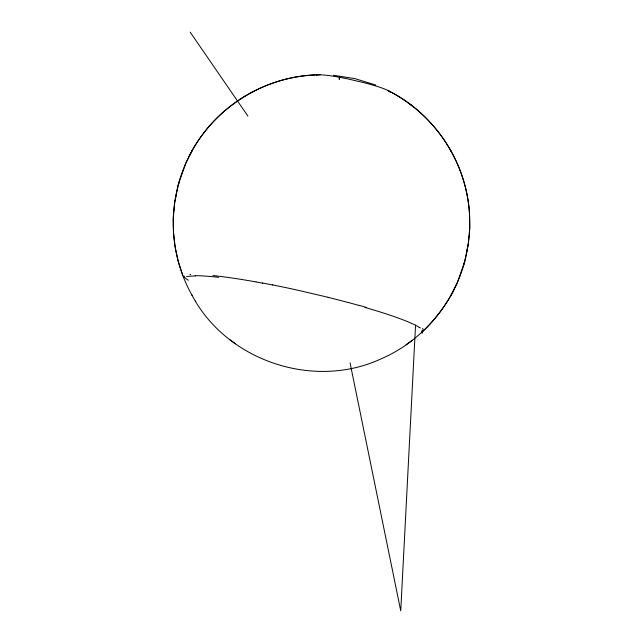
<?xml version="1.0" encoding="UTF-8"?>
<svg xmlns="http://www.w3.org/2000/svg" width="643" height="643" viewBox="0 0 643 643"><rect width="100%" height="100%" fill="white"/><g stroke="black" fill="none" stroke-linecap="round" stroke-linejoin="round"><path stroke-width="0.96" d="M339.351 79.25L339.424 77.264L339.183 79.25M469.165 236.664L469.253 235.804C471.793 206.507 465.387 176.495 450.928 150.864M415.547 325.045L400.742 610.85L350.057 362.845M173.739 210.526L173.835 209.53M173.747 210.39C171.207 239.686 177.613 269.698 192.072 295.322M174.888 200.897L173.288 217.881L173.53 232.782L175.169 247.169L178.207 261.315L182.893 275.542M468.112 245.296L469.711 228.313L469.47 213.412C466.416 162.269 434.789 114.116 389.039 91.081M174.558 203.1L178.473 183.954M468.442 243.094L464.527 262.24M173.787 209.907L174.591 202.842M468.409 243.351L469.213 236.286M468.217 244.678L466.971 251.067M174.928 200.68L176.029 195.126M175.515 197.578C181.559 161.329 201.95 127.812 231.167 105.581C255.199 87.07 284.953 76.171 315.263 74.934M467.485 248.608C459.56 296.962 425.618 339.842 380.592 359.075C313.318 390.036 226.103 360.627 191.767 294.791M178.537 184.284L179.164 181.848M464.463 261.91L463.836 264.345M178.441 184.059L185.827 163.25L192.546 149.883M450.454 296.31L457.173 282.944L464.559 262.135M189.171 156.161C213.331 107.518 265.76 75.006 320.045 74.805M453.829 290.033C445.84 305.626 435.102 319.708 422.387 331.748M405.966 344.913L412.332 340.235M316.26 75.448L316.694 75.151M189.926 274.545L190.69 274.489M333.436 75.279L354.976 78.623L375.793 85.093M262.4 283.008L272.672 284.978M328.211 297.323L297.235 290.097A126.647 12.973 12.8 0 0 272.511 284.881M348.602 302.58L358.36 305.256M388.067 90.575C414.542 104.021 436.782 125.457 451.233 151.402M419.919 327.633L420.393 327.978M413.473 106.802L407.662 102.422M229.527 339.391L235.338 343.764M190.175 32.15L247.917 116.118M447.231 144.603L447.56 145.157M454.304 157.31L454.601 157.816M195.44 301.037L195.769 301.591M316.734 75.159A37.712 3.81 12.8 0 1 347.959 78.944L363.062 82.449A37.712 3.81 12.8 0 1 389.971 92.134M183.665 276.82A130.939 13.117 11.7 0 1 184.324 276.136M186.558 276.675A120.41 12.153 12.3 0 1 195.432 276.024M195.231 275.67A122.62 11.703 12.1 0 1 218.556 277.342M212.857 275.566A122.789 12.217 12.7 0 1 255.978 281.907M256.147 281.988A116.68 11.847 12.8 0 1 262.746 283.193M328.099 297.355A126.888 12.884 12.8 0 1 348.41 302.588M358.818 305.264A116.68 12.048 12.8 0 1 366.639 307.499M364.927 307.41A122.749 11.992 12.9 0 1 419.558 327.56M422.62 328.42A120.41 12.538 11.8 0 1 421.631 331.161M422.572 331.37A130.939 13.326 13.8 0 1 421.977 332.069M422.097 332.101A120.41 12.185 13.3 0 1 422.065 333.379M188.375 280.252A120.41 11.799 13.8 0 1 184.3 276.972"/></g></svg>
